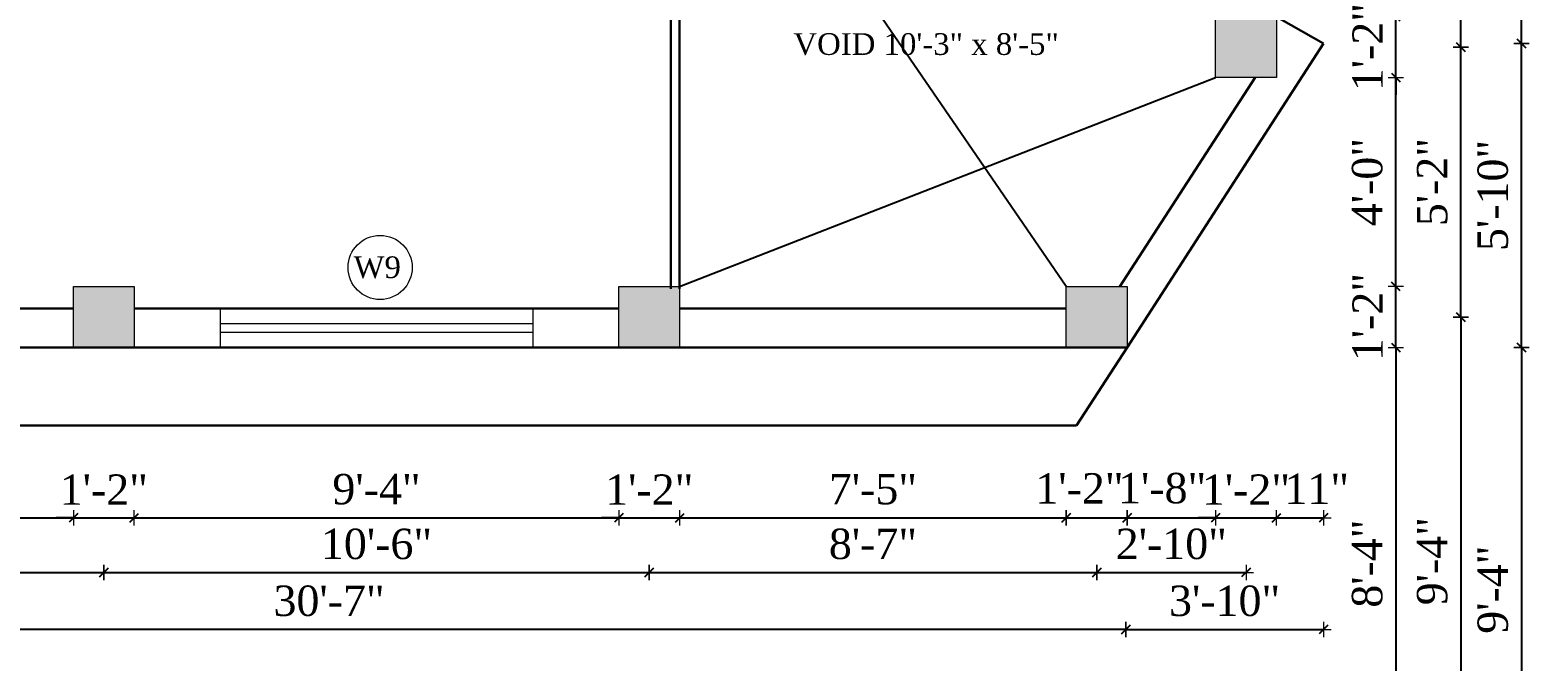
# Model space of a CAD drawing. Header units: inches. Extents: x 4069 to 291496, y -47643 to 12535.
# Drawn here: x 120503.4 to 120848.5, y -27333 to -27187.7 of the extents above; entities that cross this region are included whole.
import ezdxf

# ---------------------------------------------------------------- set-up
doc = ezdxf.new("R2010")
doc.units = ezdxf.units.IN
doc.header["$LTSCALE"] = 5
doc.header["$MEASUREMENT"] = 0
for name, color, linetype, lineweight in [('A-WALL', 7, 'Continuous', 9), ('Dimension', 7, 'Continuous', 18), ('Dw', 2, 'Continuous', 18)]:
    doc.layers.add(name, color=color, linetype=linetype, lineweight=lineweight)
doc.layers.add('dim line', color=7, linetype='Continuous', lineweight=15, true_color=0xfab2b2)
doc.layers.add('TEXT', color=6, linetype='Continuous')
doc.layers.add('WALL', color=7, linetype='Continuous')
doc.styles.add('ordinary', font='times.ttf')
doc.dimstyles.new('Copy of 96', dxfattribs={"dimtxt": 7, "dimasz": 4, "dimexe": 0.5, "dimexo": 0.5, "dimgap": 3, "dimtad": 1, "dimdec": 1, "dimzin": 11, "dimdsep": 46, "dimlunit": 4, "dimtxsty": 'ordinary', "dimblk": 'OBLIQUE', "dimcen": 0.09, "dimse1": 1, "dimse2": 1, "dimclrt": 6, "dimazin": 0, "dimtfac": 1, "dimtdec": 1, "dimtix": 1, "dimtmove": 2, "dimatfit": 3, "dimldrblk": 'leader', "dimfxl": 0.5, "dimfxlon": 1, "dimtolj": 1, "dimtzin": 0, "dimarcsym": 0})

# ---------------------------------------------------------------- blocks, each defined once
blk = doc.blocks.new('oblique')
at = {"color": 0, "lineweight": -2}
blk.add_line((0.25, 0.25), (-0.25, -0.25), dxfattribs=at)
at = {"layer": 'dim line', "lineweight": 9}
for p, q in [((-0.4375, 0), (0.4375, 0)), ((0, 0.4375), (0, -0.4375))]:
    blk.add_line(p, q, dxfattribs=at)
blk = doc.blocks.new('*D5224')
at = {"layer": 'A-WALL', "color": 0, "lineweight": -2, "ltscale": 5, "transparency": 16777216}
for p, q in [((120817.88, -27246.81), (120817.88, -27242.81)), ((120817.88, -27260.81), (120817.88, -27246.81)), ((120817.88, -27260.81), (120817.88, -27264.81))]:
    blk.add_line(p, q, dxfattribs=at)
at = {"layer": 'Defpoints', "color": 0, "ltscale": 5, "transparency": 16777216}
for p in [(120756.02, -27246.81), (120817.88, -27246.81), (120756.02, -27260.81)]:
    blk.add_point(p, dxfattribs=at)
at = {"layer": 'A-WALL', "color": 0, "lineweight": -2, "ltscale": 5, "transparency": 16777216, "xscale": 4, "yscale": 4, "zscale": 4}
for p, rotation in [((120817.88, -27246.81), 270), ((120817.88, -27260.81), 90)]:
    blk.add_blockref('oblique', p, dxfattribs=dict(at, rotation=rotation))
at = {"layer": 'A-WALL', "color": 6, "ltscale": 5, "transparency": 16777216, "insert": (120811.38, -27253.81), "char_height": 7, "attachment_point": 5, "rotation": 90, "style": 'ordinary'}
blk.add_mtext('\\A1;1\'-2"', dxfattribs=at)
blk = doc.blocks.new('_OBLIQUE')
at = {"color": 0, "linetype": 'ByBlock'}
blk.add_line((-0.5, -0.5), (0.5, 0.5), dxfattribs=at)
blk = doc.blocks.new('leader')
at = {"layer": 'Dimension'}
for p, q in [((0, -4.328), (0, 4.328)), ((-4.424, 0), (4.424, 0))]:
    blk.add_line(p, q, dxfattribs=at)
blk = doc.blocks.new('*D5225')
at = {"layer": 'A-WALL', "color": 0, "lineweight": -2, "ltscale": 5, "transparency": 16777216}
blk.add_line((120817.88, -27246.81), (120817.88, -27198.63), dxfattribs=at)
at = {"layer": 'Defpoints', "color": 0, "ltscale": 5, "transparency": 16777216}
for p in [(120790.39, -27198.63), (120817.88, -27198.63), (120756.02, -27246.81)]:
    blk.add_point(p, dxfattribs=at)
at = {"layer": 'A-WALL', "color": 0, "lineweight": -2, "ltscale": 5, "transparency": 16777216, "xscale": 4, "yscale": 4, "zscale": 4}
for p, rotation in [((120817.88, -27198.63), 90), ((120817.88, -27246.81), 270)]:
    blk.add_blockref('oblique', p, dxfattribs=dict(at, rotation=rotation))
at = {"layer": 'A-WALL', "color": 6, "ltscale": 5, "transparency": 16777216, "insert": (120811.32, -27222.72), "char_height": 7, "attachment_point": 5, "rotation": 90, "style": 'ordinary'}
blk.add_mtext('\\A1;4\'-0"', dxfattribs=at)
blk = doc.blocks.new('*D5226')
at = {"layer": 'A-WALL', "color": 0, "lineweight": -2, "ltscale": 5, "transparency": 16777216}
for p, q in [((120817.88, -27184.63), (120817.88, -27180.63)), ((120817.88, -27198.63), (120817.88, -27184.63)), ((120817.88, -27198.63), (120817.88, -27202.63))]:
    blk.add_line(p, q, dxfattribs=at)
at = {"layer": 'Defpoints', "color": 0, "ltscale": 5, "transparency": 16777216}
for p in [(120790.39, -27184.63), (120817.88, -27184.63), (120790.39, -27198.63)]:
    blk.add_point(p, dxfattribs=at)
at = {"layer": 'A-WALL', "color": 0, "lineweight": -2, "ltscale": 5, "transparency": 16777216, "xscale": 4, "yscale": 4, "zscale": 4}
for p, rotation in [((120817.88, -27184.63), 270), ((120817.88, -27198.63), 90)]:
    blk.add_blockref('oblique', p, dxfattribs=dict(at, rotation=rotation))
at = {"layer": 'A-WALL', "color": 6, "ltscale": 5, "transparency": 16777216, "insert": (120811.38, -27191.63), "char_height": 7, "attachment_point": 5, "rotation": 90, "style": 'ordinary'}
blk.add_mtext('\\A1;1\'-2"', dxfattribs=at)
blk = doc.blocks.new('*D5231')
at = {"layer": 'A-WALL', "color": 0, "lineweight": -2, "ltscale": 5, "transparency": 16777216}
blk.add_line((120832.84, -27253.81), (120832.84, -27191.63), dxfattribs=at)
at = {"layer": 'Defpoints', "color": 0, "ltscale": 5, "transparency": 16777216}
for p in [(120783.39, -27191.63), (120832.84, -27191.63), (120749.02, -27253.81)]:
    blk.add_point(p, dxfattribs=at)
at = {"layer": 'A-WALL', "color": 0, "lineweight": -2, "ltscale": 5, "transparency": 16777216, "xscale": 4, "yscale": 4, "zscale": 4}
for p, rotation in [((120832.84, -27191.63), 90), ((120832.84, -27253.81), 270)]:
    blk.add_blockref('oblique', p, dxfattribs=dict(at, rotation=rotation))
at = {"layer": 'A-WALL', "color": 6, "ltscale": 5, "transparency": 16777216, "insert": (120826.28, -27222.72), "char_height": 7, "attachment_point": 5, "rotation": 90, "style": 'ordinary'}
blk.add_mtext('\\A1;5\'-2"', dxfattribs=at)
blk = doc.blocks.new('*D5232')
at = {"layer": 'A-WALL', "color": 0, "lineweight": -2, "ltscale": 5, "transparency": 16777216}
blk.add_line((120832.84, -27191.63), (120832.84, -27113.52), dxfattribs=at)
at = {"layer": 'Defpoints', "color": 0, "ltscale": 5, "transparency": 16777216}
for p in [(120646.01, -27113.52), (120832.84, -27113.52), (120783.39, -27191.63)]:
    blk.add_point(p, dxfattribs=at)
at = {"layer": 'A-WALL', "color": 0, "lineweight": -2, "ltscale": 5, "transparency": 16777216, "xscale": 4, "yscale": 4, "zscale": 4}
for p, rotation in [((120832.84, -27113.52), 90), ((120832.84, -27191.63), 270)]:
    blk.add_blockref('oblique', p, dxfattribs=dict(at, rotation=rotation))
at = {"layer": 'A-WALL', "color": 6, "ltscale": 5, "transparency": 16777216, "insert": (120826.28, -27152.58), "char_height": 7, "attachment_point": 5, "rotation": 90, "style": 'ordinary'}
blk.add_mtext('\\A1;6\'-6"', dxfattribs=at)
blk = doc.blocks.new('*D5212')
at = {"layer": 'A-WALL', "color": 0, "lineweight": -2, "ltscale": 5, "transparency": 16777216}
for p, q in [((120790.39, -27017.41), (120786.39, -27017.41)), ((120790.39, -27017.41), (120801.25, -27017.41)), ((120801.25, -27017.41), (120805.25, -27017.41))]:
    blk.add_line(p, q, dxfattribs=at)
at = {"layer": 'Defpoints', "color": 0, "ltscale": 5, "transparency": 16777216}
for p in [(120801.25, -27017.41), (120790.39, -27184.63), (120801.25, -27190.8)]:
    blk.add_point(p, dxfattribs=at)
at = {"layer": 'A-WALL', "color": 0, "lineweight": -2, "ltscale": 5, "transparency": 16777216, "xscale": 4, "yscale": 4, "zscale": 4}
blk.add_blockref('oblique', (120790.39, -27017.41), dxfattribs=at)
at = {"layer": 'A-WALL', "color": 0, "lineweight": -2, "ltscale": 5, "transparency": 16777216, "xscale": 4, "yscale": 4, "zscale": 4, "rotation": 180}
blk.add_blockref('oblique', (120801.25, -27017.41), dxfattribs=at)
at = {"layer": 'A-WALL', "color": 6, "ltscale": 5, "transparency": 16777216, "insert": (120800.3, -27012.66), "char_height": 7, "attachment_point": 5, "style": 'ordinary'}
blk.add_mtext('\\A1;11"', dxfattribs=at)
blk = doc.blocks.new('*D5215')
at = {"layer": 'A-WALL', "color": 0, "lineweight": -2, "ltscale": 5, "transparency": 16777216}
blk.add_line((120646.01, -27005.1), (120783.39, -27005.1), dxfattribs=at)
at = {"layer": 'Defpoints', "color": 0, "ltscale": 5, "transparency": 16777216}
for p in [(120783.39, -27005.1), (120646.01, -27113.52), (120783.39, -27191.63)]:
    blk.add_point(p, dxfattribs=at)
at = {"layer": 'A-WALL', "color": 0, "lineweight": -2, "ltscale": 5, "transparency": 16777216, "xscale": 4, "yscale": 4, "zscale": 4, "rotation": 180}
blk.add_blockref('oblique', (120646.01, -27005.1), dxfattribs=at)
at = {"layer": 'A-WALL', "color": 0, "lineweight": -2, "ltscale": 5, "transparency": 16777216, "xscale": 4, "yscale": 4, "zscale": 4}
blk.add_blockref('oblique', (120783.39, -27005.1), dxfattribs=at)
at = {"layer": 'A-WALL', "color": 6, "ltscale": 5, "transparency": 16777216, "insert": (120714.7, -26998.54), "char_height": 7, "attachment_point": 5, "style": 'ordinary'}
blk.add_mtext('\\A1;11\'-5"', dxfattribs=at)
blk = doc.blocks.new('*D5217')
at = {"layer": 'A-WALL', "color": 0, "lineweight": -2, "ltscale": 5, "transparency": 16777216}
blk.add_line((120513.44, -26990.76), (120801.25, -26990.76), dxfattribs=at)
at = {"layer": 'Defpoints', "color": 0, "ltscale": 5, "transparency": 16777216}
for p in [(120801.25, -26990.76), (120513.44, -27035.14), (120801.25, -27190.8)]:
    blk.add_point(p, dxfattribs=at)
at = {"layer": 'A-WALL', "color": 0, "lineweight": -2, "ltscale": 5, "transparency": 16777216, "xscale": 4, "yscale": 4, "zscale": 4, "rotation": 180}
blk.add_blockref('oblique', (120513.44, -26990.76), dxfattribs=at)
at = {"layer": 'A-WALL', "color": 0, "lineweight": -2, "ltscale": 5, "transparency": 16777216, "xscale": 4, "yscale": 4, "zscale": 4}
blk.add_blockref('oblique', (120801.25, -26990.76), dxfattribs=at)
at = {"layer": 'A-WALL', "color": 6, "ltscale": 5, "transparency": 16777216, "insert": (120657.35, -26984.2), "char_height": 7, "attachment_point": 5, "style": 'ordinary'}
blk.add_mtext('\\A1;24\'-0"', dxfattribs=at)
blk = doc.blocks.new('*D5218')
at = {"layer": 'A-WALL', "color": 0, "lineweight": -2, "ltscale": 5, "transparency": 16777216}
blk.add_line((120846.79, -27260.81), (120846.79, -27190.8), dxfattribs=at)
at = {"layer": 'Defpoints', "color": 0, "ltscale": 5, "transparency": 16777216}
for p in [(120801.25, -27190.8), (120846.79, -27190.8), (120756.02, -27260.81)]:
    blk.add_point(p, dxfattribs=at)
at = {"layer": 'A-WALL', "color": 0, "lineweight": -2, "ltscale": 5, "transparency": 16777216, "xscale": 4, "yscale": 4, "zscale": 4}
for p, rotation in [((120846.79, -27190.8), 90), ((120846.79, -27260.81), 270)]:
    blk.add_blockref('oblique', p, dxfattribs=dict(at, rotation=rotation))
at = {"layer": 'A-WALL', "color": 6, "ltscale": 5, "transparency": 16777216, "insert": (120840.23, -27225.8), "char_height": 7, "attachment_point": 5, "rotation": 90, "style": 'ordinary'}
blk.add_mtext('\\A1;5\'-10"', dxfattribs=at)
blk = doc.blocks.new('*D5219')
at = {"layer": 'A-WALL', "color": 0, "lineweight": -2, "ltscale": 5, "transparency": 16777216}
blk.add_line((120846.79, -27190.8), (120846.79, -27035.14), dxfattribs=at)
at = {"layer": 'Defpoints', "color": 0, "ltscale": 5, "transparency": 16777216}
for p in [(120527.44, -27035.14), (120846.79, -27035.14), (120801.25, -27190.8)]:
    blk.add_point(p, dxfattribs=at)
at = {"layer": 'A-WALL', "color": 0, "lineweight": -2, "ltscale": 5, "transparency": 16777216, "xscale": 4, "yscale": 4, "zscale": 4}
for p, rotation in [((120846.79, -27035.14), 90), ((120846.79, -27190.8), 270)]:
    blk.add_blockref('oblique', p, dxfattribs=dict(at, rotation=rotation))
at = {"layer": 'A-WALL', "color": 6, "ltscale": 5, "transparency": 16777216, "insert": (120840.23, -27112.97), "char_height": 7, "attachment_point": 5, "rotation": 90, "style": 'ordinary'}
blk.add_mtext('\\A1;13\'-0"', dxfattribs=at)
blk = doc.blocks.new('*D5220')
at = {"layer": 'A-WALL', "color": 0, "lineweight": -2, "ltscale": 5, "transparency": 16777216}
blk.add_line((120817.88, -27260.81), (120817.88, -27360.4), dxfattribs=at)
at = {"layer": 'Defpoints', "color": 0, "ltscale": 5, "transparency": 16777216}
for p in [(120756.02, -27260.81), (120386.54, -27360.4), (120817.88, -27360.4)]:
    blk.add_point(p, dxfattribs=at)
at = {"layer": 'A-WALL', "color": 0, "lineweight": -2, "ltscale": 5, "transparency": 16777216, "xscale": 4, "yscale": 4, "zscale": 4}
for p, rotation in [((120817.88, -27260.81), 90), ((120817.88, -27360.4), 270)]:
    blk.add_blockref('oblique', p, dxfattribs=dict(at, rotation=rotation))
at = {"layer": 'A-WALL', "color": 6, "ltscale": 5, "transparency": 16777216, "insert": (120811.32, -27310.6), "char_height": 7, "attachment_point": 5, "rotation": 90, "style": 'ordinary'}
blk.add_mtext('\\A1;8\'-4"', dxfattribs=at)
blk = doc.blocks.new('*D5222')
at = {"layer": 'A-WALL', "color": 0, "lineweight": -2, "ltscale": 5, "transparency": 16777216}
blk.add_line((120832.84, -27253.81), (120832.84, -27366.27), dxfattribs=at)
at = {"layer": 'Defpoints', "color": 0, "ltscale": 5, "transparency": 16777216}
for p in [(120749.02, -27253.81), (120381.9, -27366.27), (120832.84, -27366.27)]:
    blk.add_point(p, dxfattribs=at)
at = {"layer": 'A-WALL', "color": 0, "lineweight": -2, "ltscale": 5, "transparency": 16777216, "xscale": 4, "yscale": 4, "zscale": 4}
for p, rotation in [((120832.84, -27253.81), 90), ((120832.84, -27366.27), 270)]:
    blk.add_blockref('oblique', p, dxfattribs=dict(at, rotation=rotation))
at = {"layer": 'A-WALL', "color": 6, "ltscale": 5, "transparency": 16777216, "insert": (120826.27, -27310.04), "char_height": 7, "attachment_point": 5, "rotation": 90, "style": 'ordinary'}
blk.add_mtext('\\A1;9\'-4"', dxfattribs=at)
blk = doc.blocks.new('*D5223')
at = {"layer": 'A-WALL', "color": 0, "lineweight": -2, "ltscale": 5, "transparency": 16777216}
blk.add_line((120846.79, -27260.81), (120846.79, -27372.4), dxfattribs=at)
at = {"layer": 'Defpoints', "color": 0, "ltscale": 5, "transparency": 16777216}
for p in [(120756.02, -27260.81), (120386.25, -27372.4), (120846.79, -27372.4)]:
    blk.add_point(p, dxfattribs=at)
at = {"layer": 'A-WALL', "color": 0, "lineweight": -2, "ltscale": 5, "transparency": 16777216, "xscale": 4, "yscale": 4, "zscale": 4}
for p, rotation in [((120846.79, -27260.81), 90), ((120846.79, -27372.4), 270)]:
    blk.add_blockref('oblique', p, dxfattribs=dict(at, rotation=rotation))
at = {"layer": 'A-WALL', "color": 6, "ltscale": 5, "transparency": 16777216, "insert": (120840.22, -27316.6), "char_height": 7, "attachment_point": 5, "rotation": 90, "style": 'ordinary'}
blk.add_mtext('\\A1;9\'-4"', dxfattribs=at)
blk = doc.blocks.new('*D5190')
at = {"layer": 'A-WALL', "color": 0, "lineweight": -2, "ltscale": 5, "transparency": 16777216}
blk.add_line((120403.23, -27300.06), (120513.44, -27300.06), dxfattribs=at)
at = {"layer": 'Defpoints', "color": 0, "ltscale": 5, "transparency": 16777216}
for p in [(120403.23, -27260.81), (120513.44, -27260.81), (120513.44, -27300.06)]:
    blk.add_point(p, dxfattribs=at)
at = {"layer": 'A-WALL', "color": 0, "lineweight": -2, "ltscale": 5, "transparency": 16777216, "xscale": 4, "yscale": 4, "zscale": 4, "rotation": 180}
blk.add_blockref('oblique', (120403.23, -27300.06), dxfattribs=at)
at = {"layer": 'A-WALL', "color": 0, "lineweight": -2, "ltscale": 5, "transparency": 16777216, "xscale": 4, "yscale": 4, "zscale": 4}
blk.add_blockref('oblique', (120513.44, -27300.06), dxfattribs=at)
at = {"layer": 'A-WALL', "color": 6, "ltscale": 5, "transparency": 16777216, "insert": (120458.33, -27293.49), "char_height": 7, "attachment_point": 5, "style": 'ordinary'}
blk.add_mtext('\\A1;9\'-2"', dxfattribs=at)
blk = doc.blocks.new('*D5191')
at = {"layer": 'A-WALL', "color": 0, "lineweight": -2, "ltscale": 5, "transparency": 16777216}
for p, q in [((120513.44, -27300.06), (120509.44, -27300.06)), ((120513.44, -27300.06), (120527.44, -27300.06)), ((120527.44, -27300.06), (120531.44, -27300.06))]:
    blk.add_line(p, q, dxfattribs=at)
at = {"layer": 'Defpoints', "color": 0, "ltscale": 5, "transparency": 16777216}
for p in [(120513.44, -27260.81), (120527.44, -27260.81), (120527.44, -27300.06)]:
    blk.add_point(p, dxfattribs=at)
at = {"layer": 'A-WALL', "color": 0, "lineweight": -2, "ltscale": 5, "transparency": 16777216, "xscale": 4, "yscale": 4, "zscale": 4}
blk.add_blockref('oblique', (120513.44, -27300.06), dxfattribs=at)
at = {"layer": 'A-WALL', "color": 0, "lineweight": -2, "ltscale": 5, "transparency": 16777216, "xscale": 4, "yscale": 4, "zscale": 4, "rotation": 180}
blk.add_blockref('oblique', (120527.44, -27300.06), dxfattribs=at)
at = {"layer": 'A-WALL', "color": 6, "ltscale": 5, "transparency": 16777216, "insert": (120520.44, -27293.56), "char_height": 7, "attachment_point": 5, "style": 'ordinary'}
blk.add_mtext('\\A1;1\'-2"', dxfattribs=at)
blk = doc.blocks.new('*D5192')
at = {"layer": 'A-WALL', "color": 0, "lineweight": -2, "ltscale": 5, "transparency": 16777216}
blk.add_line((120527.44, -27300.06), (120639.01, -27300.06), dxfattribs=at)
at = {"layer": 'Defpoints', "color": 0, "ltscale": 5, "transparency": 16777216}
for p in [(120527.44, -27260.81), (120639.01, -27260.81), (120639.01, -27300.06)]:
    blk.add_point(p, dxfattribs=at)
at = {"layer": 'A-WALL', "color": 0, "lineweight": -2, "ltscale": 5, "transparency": 16777216, "xscale": 4, "yscale": 4, "zscale": 4, "rotation": 180}
blk.add_blockref('oblique', (120527.44, -27300.06), dxfattribs=at)
at = {"layer": 'A-WALL', "color": 0, "lineweight": -2, "ltscale": 5, "transparency": 16777216, "xscale": 4, "yscale": 4, "zscale": 4}
blk.add_blockref('oblique', (120639.01, -27300.06), dxfattribs=at)
at = {"layer": 'A-WALL', "color": 6, "ltscale": 5, "transparency": 16777216, "insert": (120583.22, -27293.49), "char_height": 7, "attachment_point": 5, "style": 'ordinary'}
blk.add_mtext('\\A1;9\'-4"', dxfattribs=at)
blk = doc.blocks.new('*D5193')
at = {"layer": 'A-WALL', "color": 0, "lineweight": -2, "ltscale": 5, "transparency": 16777216}
for p, q in [((120639.01, -27300.06), (120635.01, -27300.06)), ((120639.01, -27300.06), (120653.01, -27300.06)), ((120653.01, -27300.06), (120657.01, -27300.06))]:
    blk.add_line(p, q, dxfattribs=at)
at = {"layer": 'Defpoints', "color": 0, "ltscale": 5, "transparency": 16777216}
for p in [(120639.01, -27260.81), (120653.01, -27260.81), (120653.01, -27300.06)]:
    blk.add_point(p, dxfattribs=at)
at = {"layer": 'A-WALL', "color": 0, "lineweight": -2, "ltscale": 5, "transparency": 16777216, "xscale": 4, "yscale": 4, "zscale": 4}
blk.add_blockref('oblique', (120639.01, -27300.06), dxfattribs=at)
at = {"layer": 'A-WALL', "color": 0, "lineweight": -2, "ltscale": 5, "transparency": 16777216, "xscale": 4, "yscale": 4, "zscale": 4, "rotation": 180}
blk.add_blockref('oblique', (120653.01, -27300.06), dxfattribs=at)
at = {"layer": 'A-WALL', "color": 6, "ltscale": 5, "transparency": 16777216, "insert": (120646.01, -27293.56), "char_height": 7, "attachment_point": 5, "style": 'ordinary'}
blk.add_mtext('\\A1;1\'-2"', dxfattribs=at)
blk = doc.blocks.new('*D5194')
at = {"layer": 'A-WALL', "color": 0, "lineweight": -2, "ltscale": 5, "transparency": 16777216}
blk.add_line((120653.01, -27300.06), (120742.02, -27300.06), dxfattribs=at)
at = {"layer": 'Defpoints', "color": 0, "ltscale": 5, "transparency": 16777216}
for p in [(120653.01, -27260.81), (120742.02, -27260.81), (120742.02, -27300.06)]:
    blk.add_point(p, dxfattribs=at)
at = {"layer": 'A-WALL', "color": 0, "lineweight": -2, "ltscale": 5, "transparency": 16777216, "xscale": 4, "yscale": 4, "zscale": 4, "rotation": 180}
blk.add_blockref('oblique', (120653.01, -27300.06), dxfattribs=at)
at = {"layer": 'A-WALL', "color": 0, "lineweight": -2, "ltscale": 5, "transparency": 16777216, "xscale": 4, "yscale": 4, "zscale": 4}
blk.add_blockref('oblique', (120742.02, -27300.06), dxfattribs=at)
at = {"layer": 'A-WALL', "color": 6, "ltscale": 5, "transparency": 16777216, "insert": (120697.51, -27293.49), "char_height": 7, "attachment_point": 5, "style": 'ordinary'}
blk.add_mtext('\\A1;7\'-5"', dxfattribs=at)
blk = doc.blocks.new('*D5195')
at = {"layer": 'A-WALL', "color": 0, "lineweight": -2, "ltscale": 5, "transparency": 16777216}
blk.add_line((120742.02, -27300.06), (120756.02, -27300.06), dxfattribs=at)
at = {"layer": 'Defpoints', "color": 0, "ltscale": 5, "transparency": 16777216}
for p in [(120742.02, -27260.81), (120756.02, -27260.81), (120756.02, -27300.06)]:
    blk.add_point(p, dxfattribs=at)
at = {"layer": 'A-WALL', "color": 0, "lineweight": -2, "ltscale": 5, "transparency": 16777216, "xscale": 4, "yscale": 4, "zscale": 4, "rotation": 180}
blk.add_blockref('oblique', (120742.02, -27300.06), dxfattribs=at)
at = {"layer": 'A-WALL', "color": 0, "lineweight": -2, "ltscale": 5, "transparency": 16777216, "xscale": 4, "yscale": 4, "zscale": 4}
blk.add_blockref('oblique', (120756.02, -27300.06), dxfattribs=at)
at = {"layer": 'A-WALL', "color": 6, "ltscale": 5, "transparency": 16777216, "insert": (120745.05, -27293.27), "char_height": 7, "attachment_point": 5, "style": 'ordinary'}
blk.add_mtext('\\A1;1\'-2"', dxfattribs=at)
blk = doc.blocks.new('*D5196')
at = {"layer": 'A-WALL', "color": 0, "lineweight": -2, "ltscale": 5, "transparency": 16777216}
blk.add_line((120756.02, -27300.06), (120776.39, -27300.06), dxfattribs=at)
at = {"layer": 'Defpoints', "color": 0, "ltscale": 5, "transparency": 16777216}
for p in [(120776.39, -27198.63), (120756.02, -27260.81), (120776.39, -27300.06)]:
    blk.add_point(p, dxfattribs=at)
at = {"layer": 'A-WALL', "color": 0, "lineweight": -2, "ltscale": 5, "transparency": 16777216, "xscale": 4, "yscale": 4, "zscale": 4, "rotation": 180}
blk.add_blockref('oblique', (120756.02, -27300.06), dxfattribs=at)
at = {"layer": 'A-WALL', "color": 0, "lineweight": -2, "ltscale": 5, "transparency": 16777216, "xscale": 4, "yscale": 4, "zscale": 4}
blk.add_blockref('oblique', (120776.39, -27300.06), dxfattribs=at)
at = {"layer": 'A-WALL', "color": 6, "ltscale": 5, "transparency": 16777216, "insert": (120764.09, -27293.27), "char_height": 7, "attachment_point": 5, "style": 'ordinary'}
blk.add_mtext('\\A1;1\'-8"', dxfattribs=at)
blk = doc.blocks.new('*D5197')
at = {"layer": 'A-WALL', "color": 0, "lineweight": -2, "ltscale": 5, "transparency": 16777216}
for p, q in [((120776.39, -27300.06), (120772.39, -27300.06)), ((120776.39, -27300.06), (120790.39, -27300.06)), ((120790.39, -27300.06), (120794.39, -27300.06))]:
    blk.add_line(p, q, dxfattribs=at)
at = {"layer": 'Defpoints', "color": 0, "ltscale": 5, "transparency": 16777216}
for p in [(120776.39, -27198.63), (120790.39, -27198.63), (120790.39, -27300.06)]:
    blk.add_point(p, dxfattribs=at)
at = {"layer": 'A-WALL', "color": 0, "lineweight": -2, "ltscale": 5, "transparency": 16777216, "xscale": 4, "yscale": 4, "zscale": 4}
blk.add_blockref('oblique', (120776.39, -27300.06), dxfattribs=at)
at = {"layer": 'A-WALL', "color": 0, "lineweight": -2, "ltscale": 5, "transparency": 16777216, "xscale": 4, "yscale": 4, "zscale": 4, "rotation": 180}
blk.add_blockref('oblique', (120790.39, -27300.06), dxfattribs=at)
at = {"layer": 'A-WALL', "color": 6, "ltscale": 5, "transparency": 16777216, "insert": (120783.39, -27293.56), "char_height": 7, "attachment_point": 5, "style": 'ordinary'}
blk.add_mtext('\\A1;1\'-2"', dxfattribs=at)
blk = doc.blocks.new('*D5198')
at = {"layer": 'A-WALL', "color": 0, "lineweight": -2, "ltscale": 5, "transparency": 16777216}
blk.add_line((120790.39, -27300.06), (120801.25, -27300.06), dxfattribs=at)
at = {"layer": 'Defpoints', "color": 0, "ltscale": 5, "transparency": 16777216}
for p in [(120801.25, -27190.8), (120790.39, -27198.63), (120801.25, -27300.06)]:
    blk.add_point(p, dxfattribs=at)
at = {"layer": 'A-WALL', "color": 0, "lineweight": -2, "ltscale": 5, "transparency": 16777216, "xscale": 4, "yscale": 4, "zscale": 4, "rotation": 180}
blk.add_blockref('oblique', (120790.39, -27300.06), dxfattribs=at)
at = {"layer": 'A-WALL', "color": 0, "lineweight": -2, "ltscale": 5, "transparency": 16777216, "xscale": 4, "yscale": 4, "zscale": 4}
blk.add_blockref('oblique', (120801.25, -27300.06), dxfattribs=at)
at = {"layer": 'A-WALL', "color": 6, "ltscale": 5, "transparency": 16777216, "insert": (120799.67, -27293.39), "char_height": 7, "attachment_point": 5, "style": 'ordinary'}
blk.add_mtext('\\A1;11"', dxfattribs=at)
blk = doc.blocks.new('*D5199')
at = {"layer": 'A-WALL', "color": 0, "lineweight": -2, "ltscale": 5, "transparency": 16777216}
blk.add_line((120396.23, -27312.67), (120520.44, -27312.67), dxfattribs=at)
at = {"layer": 'Defpoints', "color": 0, "ltscale": 5, "transparency": 16777216}
for p in [(120396.23, -27253.81), (120520.44, -27253.81), (120520.44, -27312.67)]:
    blk.add_point(p, dxfattribs=at)
at = {"layer": 'A-WALL', "color": 0, "lineweight": -2, "ltscale": 5, "transparency": 16777216, "xscale": 4, "yscale": 4, "zscale": 4, "rotation": 180}
blk.add_blockref('oblique', (120396.23, -27312.67), dxfattribs=at)
at = {"layer": 'A-WALL', "color": 0, "lineweight": -2, "ltscale": 5, "transparency": 16777216, "xscale": 4, "yscale": 4, "zscale": 4}
blk.add_blockref('oblique', (120520.44, -27312.67), dxfattribs=at)
at = {"layer": 'A-WALL', "color": 6, "ltscale": 5, "transparency": 16777216, "insert": (120458.33, -27306.11), "char_height": 7, "attachment_point": 5, "style": 'ordinary'}
blk.add_mtext('\\A1;10\'-4"', dxfattribs=at)
blk = doc.blocks.new('*D5200')
at = {"layer": 'A-WALL', "color": 0, "lineweight": -2, "ltscale": 5, "transparency": 16777216}
blk.add_line((120646.01, -27312.67), (120749.02, -27312.67), dxfattribs=at)
at = {"layer": 'Defpoints', "color": 0, "ltscale": 5, "transparency": 16777216}
for p in [(120646.01, -27253.81), (120749.02, -27253.81), (120749.02, -27312.67)]:
    blk.add_point(p, dxfattribs=at)
at = {"layer": 'A-WALL', "color": 0, "lineweight": -2, "ltscale": 5, "transparency": 16777216, "xscale": 4, "yscale": 4, "zscale": 4, "rotation": 180}
blk.add_blockref('oblique', (120646.01, -27312.67), dxfattribs=at)
at = {"layer": 'A-WALL', "color": 0, "lineweight": -2, "ltscale": 5, "transparency": 16777216, "xscale": 4, "yscale": 4, "zscale": 4}
blk.add_blockref('oblique', (120749.02, -27312.67), dxfattribs=at)
at = {"layer": 'A-WALL', "color": 6, "ltscale": 5, "transparency": 16777216, "insert": (120697.51, -27306.1), "char_height": 7, "attachment_point": 5, "style": 'ordinary'}
blk.add_mtext('\\A1;8\'-7"', dxfattribs=at)
blk = doc.blocks.new('*D5201')
at = {"layer": 'A-WALL', "color": 0, "lineweight": -2, "ltscale": 5, "transparency": 16777216}
blk.add_line((120520.44, -27312.67), (120646.01, -27312.67), dxfattribs=at)
at = {"layer": 'Defpoints', "color": 0, "ltscale": 5, "transparency": 16777216}
for p in [(120520.44, -27253.81), (120646.01, -27253.81), (120646.01, -27312.67)]:
    blk.add_point(p, dxfattribs=at)
at = {"layer": 'A-WALL', "color": 0, "lineweight": -2, "ltscale": 5, "transparency": 16777216, "xscale": 4, "yscale": 4, "zscale": 4, "rotation": 180}
blk.add_blockref('oblique', (120520.44, -27312.67), dxfattribs=at)
at = {"layer": 'A-WALL', "color": 0, "lineweight": -2, "ltscale": 5, "transparency": 16777216, "xscale": 4, "yscale": 4, "zscale": 4}
blk.add_blockref('oblique', (120646.01, -27312.67), dxfattribs=at)
at = {"layer": 'A-WALL', "color": 6, "ltscale": 5, "transparency": 16777216, "insert": (120583.22, -27306.11), "char_height": 7, "attachment_point": 5, "style": 'ordinary'}
blk.add_mtext('\\A1;10\'-6"', dxfattribs=at)
blk = doc.blocks.new('*D5202')
at = {"layer": 'A-WALL', "color": 0, "lineweight": -2, "ltscale": 5, "transparency": 16777216}
blk.add_line((120749.02, -27312.67), (120783.39, -27312.67), dxfattribs=at)
at = {"layer": 'Defpoints', "color": 0, "ltscale": 5, "transparency": 16777216}
for p in [(120783.39, -27191.63), (120749.02, -27253.81), (120783.39, -27312.67)]:
    blk.add_point(p, dxfattribs=at)
at = {"layer": 'A-WALL', "color": 0, "lineweight": -2, "ltscale": 5, "transparency": 16777216, "xscale": 4, "yscale": 4, "zscale": 4, "rotation": 180}
blk.add_blockref('oblique', (120749.02, -27312.67), dxfattribs=at)
at = {"layer": 'A-WALL', "color": 0, "lineweight": -2, "ltscale": 5, "transparency": 16777216, "xscale": 4, "yscale": 4, "zscale": 4}
blk.add_blockref('oblique', (120783.39, -27312.67), dxfattribs=at)
at = {"layer": 'A-WALL', "color": 6, "ltscale": 5, "transparency": 16777216, "insert": (120766.2, -27306.11), "char_height": 7, "attachment_point": 5, "style": 'ordinary'}
blk.add_mtext('\\A1;2\'-10"', dxfattribs=at)
blk = doc.blocks.new('*D5203')
at = {"layer": 'A-WALL', "color": 0, "lineweight": -2, "ltscale": 5, "transparency": 16777216}
blk.add_line((120755.69, -27325.78), (120388.9, -27325.78), dxfattribs=at)
at = {"layer": 'Defpoints', "color": 0, "ltscale": 5, "transparency": 16777216}
for p in [(120388.9, -27260.81), (120755.69, -27260.81), (120388.9, -27325.78)]:
    blk.add_point(p, dxfattribs=at)
at = {"layer": 'A-WALL', "color": 0, "lineweight": -2, "ltscale": 5, "transparency": 16777216, "xscale": 4, "yscale": 4, "zscale": 4, "rotation": 180}
blk.add_blockref('oblique', (120388.9, -27325.78), dxfattribs=at)
at = {"layer": 'A-WALL', "color": 0, "lineweight": -2, "ltscale": 5, "transparency": 16777216, "xscale": 4, "yscale": 4, "zscale": 4}
blk.add_blockref('oblique', (120755.69, -27325.78), dxfattribs=at)
at = {"layer": 'A-WALL', "color": 6, "ltscale": 5, "transparency": 16777216, "insert": (120572.3, -27319.21), "char_height": 7, "attachment_point": 5, "style": 'ordinary'}
blk.add_mtext('\\A1;30\'-7"', dxfattribs=at)
blk = doc.blocks.new('*D5204')
at = {"layer": 'A-WALL', "color": 0, "lineweight": -2, "ltscale": 5, "transparency": 16777216}
blk.add_line((120755.69, -27325.78), (120801.25, -27325.78), dxfattribs=at)
at = {"layer": 'Defpoints', "color": 0, "ltscale": 5, "transparency": 16777216}
for p in [(120801.25, -27190.8), (120755.69, -27260.81), (120801.25, -27325.78)]:
    blk.add_point(p, dxfattribs=at)
at = {"layer": 'A-WALL', "color": 0, "lineweight": -2, "ltscale": 5, "transparency": 16777216, "xscale": 4, "yscale": 4, "zscale": 4, "rotation": 180}
blk.add_blockref('oblique', (120755.69, -27325.78), dxfattribs=at)
at = {"layer": 'A-WALL', "color": 0, "lineweight": -2, "ltscale": 5, "transparency": 16777216, "xscale": 4, "yscale": 4, "zscale": 4}
blk.add_blockref('oblique', (120801.25, -27325.78), dxfattribs=at)
at = {"layer": 'A-WALL', "color": 6, "ltscale": 5, "transparency": 16777216, "insert": (120778.47, -27319.22), "char_height": 7, "attachment_point": 5, "style": 'ordinary'}
blk.add_mtext('\\A1;3\'-10"', dxfattribs=at)

msp = doc.modelspace()

# ---------------------------------------------------------------- hatches: boundary and pattern name
at = {"layer": 'WALL', "linetype": 'ByBlock', "ltscale": 5, "true_color": 0xf8991e}
h = msp.add_hatch(color=30, dxfattribs=at)
h.dxf.hatch_style = 1
h.paths.add_polyline_path([(120776.39365, -27184.62743), (120776.39365, -27198.62743), (120790.39365, -27198.62743), (120790.39365, -27184.62743)])
h = msp.add_hatch(color=30, dxfattribs=at)
h.dxf.hatch_style = 1
h.paths.add_polyline_path([(120513.44021, -27246.8069), (120513.44021, -27260.8069), (120527.44021, -27260.8069), (120527.44021, -27246.8069)])
h = msp.add_hatch(color=30, dxfattribs=at)
h.dxf.hatch_style = 1
h.paths.add_polyline_path([(120639.007, -27246.8069), (120639.007, -27260.8069), (120653.007, -27260.8069), (120653.007, -27246.8069)])
h = msp.add_hatch(color=30, dxfattribs=at)
h.dxf.hatch_style = 1
h.paths.add_polyline_path([(120742.01627, -27246.8069), (120742.01627, -27260.8069), (120756.01627, -27260.8069), (120756.01627, -27246.8069)])

# ---------------------------------------------------------------- linework, layer by layer
at = {"layer": 'A-WALL', "lineweight": 30}
for p, q in [((120653.007, -27106.52457), (120801.25289, -27190.80079)), ((120651.007, -27120.52457), (120651.007, -27247.3069)), ((120653.007, -27120.52457), (120653.007, -27247.3069)), ((120801.25289, -27190.80079), (120756.01627, -27260.8069)), ((120785.47998, -27198.62743), (120754.34732, -27246.8069)), ((120513.44021, -27251.8069), (120403.22935, -27251.8069)), ((120639.007, -27251.8069), (120527.44021, -27251.8069)), ((120535.22361, -27251.8069), (120527.44021, -27251.8069)), ((120631.22361, -27251.8069), (120639.007, -27251.8069)), ((120742.01627, -27251.8069), (120653.007, -27251.8069)), ((120756.01627, -27260.8069), (120388.89756, -27260.8069)), ((120756.01627, -27260.8069), (120744.38502, -27278.8069)), ((120744.38502, -27278.8069), (120388.47097, -27278.8069))]:
    msp.add_line(p, q, dxfattribs=at)
at = {"layer": 'A-WALL', "ltscale": 5}
for p, q in [((120547.22361, -27251.8069), (120547.22361, -27260.8069)), ((120619.22361, -27251.8069), (120619.22361, -27260.8069))]:
    msp.add_line(p, q, dxfattribs=at)
for points in [[(120776.39365, -27184.62743), (120790.39365, -27184.62743), (120790.39365, -27198.62743), (120776.39365, -27198.62743)], [(120513.44021, -27246.8069), (120527.44021, -27246.8069), (120527.44021, -27260.8069), (120513.44021, -27260.8069)], [(120639.007, -27246.8069), (120653.007, -27246.8069), (120653.007, -27260.8069), (120639.007, -27260.8069)], [(120742.01627, -27246.8069), (120756.01627, -27246.8069), (120756.01627, -27260.8069), (120742.01627, -27260.8069)]]:
    msp.add_lwpolyline(points, close=True, dxfattribs=at)
msp.add_circle((120584.04295, -27242.38586), 7.38406, dxfattribs=at)
at = {"layer": 'Dw', "color": 3}
for p, q in [((120547.22361, -27255.3069), (120619.22361, -27255.3069)), ((120547.22361, -27257.3069), (120619.22361, -27257.3069))]:
    msp.add_line(p, q, dxfattribs=at)
at = {"layer": 'WALL', "color": 30, "linetype": 'ByBlock', "ltscale": 5, "true_color": 0xf8991e}
for p, q in [((120742.01627, -27246.8069), (120653.007, -27116.87724)), ((120653.007, -27246.8069), (120776.39365, -27198.62743))]:
    msp.add_line(p, q, dxfattribs=at)

# ---------------------------------------------------------------- texts
at = {"layer": 'TEXT', "style": 'ordinary'}
for s, p in [('VOID 10\'-3" x 8\'-5"', (120679.18817, -27193.42885)), ('W9', (120577.92543, -27244.82998))]:
    msp.add_text(s, height=5, dxfattribs=at).set_placement(p)

# ---------------------------------------------------------------- dimensions: what is measured, and where the dimension line sits
at = {"layer": 'A-WALL', "ltscale": 5}
for base, p1, p2, picture, middle in [((120801.25289, -26990.76419), (120513.44021, -27035.14118), (120801.25289, -27190.80079), '*D5217', (120657.34655, -26984.20363)), ((120783.39365, -27005.0987), (120646.007, -27113.52457), (120783.39365, -27191.62743), '*D5215', (120714.70033, -26998.53814)), ((120801.25289, -27325.77769), (120755.69318, -27260.8069), (120801.25289, -27190.80079), '*D5204', (120778.47303, -27319.21713)), ((120783.39365, -27312.67352), (120749.01627, -27253.8069), (120783.39365, -27191.62743), '*D5202', (120766.20496, -27306.11295)), ((120790.39365, -27300.05903), (120776.39365, -27198.62743), (120790.39365, -27198.62743), '*D5197', (120783.39365, -27293.55903)), ((120520.44021, -27312.67352), (120396.22935, -27253.8069), (120520.44021, -27253.8069), '*D5199', (120458.33478, -27306.11295)), ((120646.007, -27312.67352), (120520.44021, -27253.8069), (120646.007, -27253.8069), '*D5201', (120583.22361, -27306.11295)), ((120749.01627, -27312.67352), (120646.007, -27253.8069), (120749.01627, -27253.8069), '*D5200', (120697.51164, -27306.10286)), ((120388.89756, -27325.77769), (120755.69318, -27260.8069), (120388.89756, -27260.8069), '*D5203', (120572.29537, -27319.20704)), ((120513.44021, -27300.05903), (120403.22935, -27260.8069), (120513.44021, -27260.8069), '*D5190', (120458.33478, -27293.48838)), ((120527.44021, -27300.05903), (120513.44021, -27260.8069), (120527.44021, -27260.8069), '*D5191', (120520.44021, -27293.55903)), ((120639.007, -27300.05903), (120527.44021, -27260.8069), (120639.007, -27260.8069), '*D5192', (120583.22361, -27293.48838)), ((120653.007, -27300.05903), (120639.007, -27260.8069), (120653.007, -27260.8069), '*D5193', (120646.007, -27293.55903)), ((120742.01627, -27300.05903), (120653.007, -27260.8069), (120742.01627, -27260.8069), '*D5194', (120697.51164, -27293.48838))]:
    dim = msp.add_linear_dim(base=base, p1=p1, p2=p2, dimstyle='Copy of 96', override={"dimdec": 0, "dimblk": 'oblique', "dimtdec": 0, "dimarcsym": 1}, dxfattribs=at)
    dim.commit()
    dim.dimension.update_dxf_attribs({"geometry": picture, "text_midpoint": middle})
for base, p1, p2, picture, middle in [((120801.25289, -27017.41308), (120790.39365, -27184.62743), (120801.25289, -27190.80079), '*D5212', (120800.29993, -27012.66308)), ((120801.25289, -27300.05903), (120790.39365, -27198.62743), (120801.25289, -27190.80079), '*D5198', (120799.6702, -27293.39216)), ((120776.39365, -27300.05903), (120756.01627, -27260.8069), (120776.39365, -27198.62743), '*D5196', (120764.08883, -27293.26869)), ((120756.01627, -27300.05903), (120742.01627, -27260.8069), (120756.01627, -27260.8069), '*D5195', (120745.04636, -27293.26869))]:
    dim = msp.add_linear_dim(base=base, p1=p1, p2=p2, dimstyle='Copy of 96', override={"dimdec": 0, "dimblk": 'oblique', "dimtdec": 0, "dimarcsym": 1}, dxfattribs=at)
    dim.commit()
    dim.dimension.update_dxf_attribs({"geometry": picture, "text_midpoint": middle, "dimtype": 160})
for base, p1, p2, picture, middle in [((120846.79407, -27035.14118), (120801.25289, -27190.80079), (120527.44021, -27035.14118), '*D5219', (120840.23351, -27112.97099)), ((120832.84074, -27113.52457), (120783.39365, -27191.62743), (120646.007, -27113.52457), '*D5232', (120826.28018, -27152.576)), ((120817.88275, -27184.62743), (120790.39365, -27198.62743), (120790.39365, -27184.62743), '*D5226', (120811.38275, -27191.62743)), ((120832.84074, -27191.62743), (120749.01627, -27253.8069), (120783.39365, -27191.62743), '*D5231', (120826.28018, -27222.71717)), ((120846.79407, -27190.80079), (120756.01627, -27260.8069), (120801.25289, -27190.80079), '*D5218', (120840.23351, -27225.80385)), ((120817.88275, -27198.62743), (120756.01627, -27246.8069), (120790.39365, -27198.62743), '*D5225', (120811.32219, -27222.71717)), ((120817.88275, -27246.8069), (120756.01627, -27260.8069), (120756.01627, -27246.8069), '*D5224', (120811.38275, -27253.8069)), ((120832.84074, -27366.26599), (120749.01627, -27253.8069), (120381.89698, -27366.26599), '*D5222', (120826.27009, -27310.03645)), ((120846.79407, -27372.3987), (120756.01627, -27260.8069), (120386.25291, -27372.3987), '*D5223', (120840.22342, -27316.6028)), ((120817.88275, -27360.40184), (120756.01627, -27260.8069), (120386.53722, -27360.40184), '*D5220', (120811.32219, -27310.60437))]:
    dim = msp.add_linear_dim(base=base, p1=p1, p2=p2, angle=90, dimstyle='Copy of 96', override={"dimdec": 0, "dimblk": 'oblique', "dimtdec": 0, "dimarcsym": 1}, dxfattribs=at)
    dim.commit()
    dim.dimension.update_dxf_attribs({"geometry": picture, "text_midpoint": middle})

doc.saveas('drawing.dxf')
